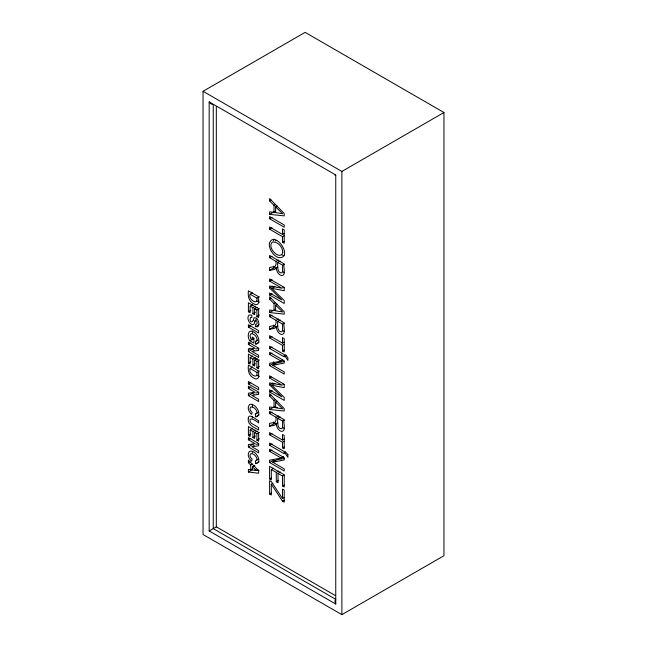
<?xml version="1.0" encoding="UTF-8"?>
<svg xmlns="http://www.w3.org/2000/svg" width="647" height="647" viewBox="0 0 647 647"><rect width="100%" height="100%" fill="white"/><g stroke="black" fill="none" stroke-linecap="round" stroke-linejoin="round"><path stroke-width="0.97" d="M252.322 416.353L252.37 418.188M252.411 404.181L252.492 406.963M252.467 330.9L252.354 333.237M273.503 240.902L273.996 239.058M256.867 318.017L255.783 319.869M276.245 268.044L274.595 269.435L269.597 270.341L269.597 267.526L275.177 266.378L276.083 264.033L276.083 261.445L269.597 257.7L269.597 255.468L284.211 263.903C282.844 266.281 286.791 275.816 281.364 275.582C278.21 274.554 276.544 271.158 276.245 268.044L277.878 267.098M276.245 326.978L274.595 328.369L269.597 329.274L269.597 326.468L275.177 325.32L276.083 322.974L276.083 320.378L269.597 316.634L269.597 314.402L284.211 322.837C282.844 325.215 286.791 334.75 281.364 334.515C278.21 333.488 276.544 330.091 276.245 326.978L277.878 326.031M276.245 423.89L274.595 425.281L269.597 426.187L269.597 423.381L275.177 422.232L276.083 419.887L276.083 417.299L269.597 413.546L269.597 411.314L284.211 419.749C282.844 422.127 286.791 431.662 281.364 431.428C278.21 430.401 276.544 427.004 276.245 423.89L277.878 422.952M335.389 599.623L334.903 601.192L335.753 604.039L209.167 530.961L209.167 101.894L335.753 174.973L335.753 604.039M275.46 240.894L275.954 240.207M203.045 91.284L305.125 32.35L443.955 112.505L443.955 555.716L341.875 614.65L203.045 534.495L203.045 91.284L341.875 171.439L443.955 112.505M269.597 200.934L269.597 198.564L284.211 213.486L284.211 215.888L269.597 214.359L269.597 211.812L274.021 212.402L274.021 205.342L269.597 200.934L271.23 199.996M274.021 205.342L275.654 204.403M275.598 206.903L282.674 213.745L275.598 212.62L275.598 206.903L277.231 205.956M334.903 175.466L335.753 174.973M269.597 214.359L273.681 211.998L275.63 212.208M274.021 212.402L275.654 211.456M269.597 218.759L284.211 227.194L284.211 224.962L269.597 216.519L269.597 218.759L272.047 217.343M284.122 233.486L282.488 234.424L269.597 226.984L269.597 229.216L272.047 227.809M269.597 229.216L282.488 236.665L284.122 235.718M282.488 236.665L282.488 242.245L284.122 241.299M269.597 257.7L272.047 256.285M276.083 261.445L278.533 260.029M277.757 262.415L282.593 265.205L282.569 271.263L281.93 272.897C276.908 273.366 277.571 265.416 277.757 262.415L280.208 261M269.597 270.341L273.681 267.979L277.66 267.34M282.593 265.205L284.227 264.259M274.967 286.427L271.7 288.311L284.211 290.738L284.211 287.373L269.597 278.938L269.597 281.089L272.047 279.674M250.13 294.207L256.899 298.121C258.452 306.241 247.534 299.035 250.13 294.207L252.581 292.8M271.7 288.311L284.211 300.475L284.211 303.475L269.597 295.04L269.597 292.889L281.825 299.949L269.597 287.988L272.864 286.095M256.899 298.121L259.35 296.706M259.35 308.635L256.899 310.05L256.899 316.423L258.63 317.418L258.63 308.659L248.408 302.756L248.408 311.741L250.13 312.736L250.13 306.136L252.581 304.721M269.597 295.04L272.047 293.625M250.13 306.136L252.912 307.746L255.363 306.33M269.597 299.165L269.597 296.787L284.211 311.708L284.211 314.11L269.597 312.582L269.597 310.042L274.021 310.625L274.021 303.572L269.597 299.165L271.23 298.218M248.408 311.741L250.85 310.325M252.912 307.746L252.912 313.674L254.635 314.668L254.635 308.74L257.085 307.325M252.912 313.674L255.363 312.258M274.021 303.572L275.654 302.626M275.598 305.125L282.674 311.975L275.598 310.843L275.598 305.125L277.231 304.179M256.899 316.423L259.35 315.008M269.597 312.582L273.681 310.228L275.63 310.431M274.021 310.625L275.654 309.687M248.408 327.083L258.63 332.987L258.63 330.601L248.408 324.697L248.408 327.083L250.85 325.667M269.597 316.634L272.047 315.218M255.711 326.646L257.967 326.759L258.768 324.778A10.417 6.009 60 0 0 258.727 322.675C258.485 320.394 256.608 316.893 253.899 317.847C253.292 323.476 248.925 323.136 250.438 317.499L251.926 317.515L251.732 315.081L249.119 315.008C245.011 318.55 252.904 329.752 254.789 322.101C255.444 316.755 259.237 324.988 255.622 324.204L255.711 326.646L258.978 324.762M276.083 320.378L278.533 318.971M277.757 321.349L282.593 324.139L282.569 330.205L281.93 331.838C276.908 332.299 277.571 324.349 277.757 321.349L280.208 319.933M269.597 329.274L273.681 326.921L277.66 326.282M253.802 338.81L252.168 339.756L250.866 339.004L249.993 335.704L250.899 333.779C254.522 332.728 259.762 340.273 255.419 341.519L255.8 344.107C261.938 343.646 257.7 333.431 253.551 331.919C247.55 328.215 247.154 337.532 249.815 340.807L253.082 338.923M282.593 324.139L284.227 323.201M250.033 348.248L248.408 349.194L248.408 351.588L258.63 357.492L258.63 355.276L251.804 351.337L258.63 350.439L258.63 348.118L248.408 342.214L248.408 344.43L250.85 343.015M256.236 341.05L257.87 340.104M255.8 344.107L259.067 342.223M284.122 342.182L282.488 343.128L269.597 335.688L269.597 337.92L272.047 336.505M248.408 351.588L252.484 349.226L254.19 350.213M259.35 359.991L256.899 361.398L256.899 367.779L258.63 368.774L258.63 360.015L248.408 354.111L248.408 363.096L250.13 364.091L250.13 357.492L252.581 356.076M269.597 348.409L284.211 356.845L284.211 354.613L269.597 346.169L269.597 348.409L272.047 346.994M250.13 357.492L252.912 359.093L255.363 357.686M248.408 363.096L250.85 361.681M252.912 359.093L252.912 365.029L254.635 366.024L254.635 360.096L257.085 358.681M269.597 337.92L282.488 345.361L284.122 344.422M282.715 360.153L281.081 361.091L269.597 363.323L269.597 365.612L284.211 374.055L284.211 371.912L272.735 365.288L284.211 363.048L284.211 360.759L269.597 352.324L269.597 354.459L272.047 353.044M252.912 365.029L255.363 363.614M250.13 368.491L256.899 372.397C258.452 380.517 247.534 373.319 250.13 368.491L252.581 367.075M282.488 345.361L282.488 350.941L284.122 350.003M256.899 367.779L259.35 366.364M256.899 372.397L259.35 370.99M285.109 356.271L285.109 354.556L287.899 357.694L287.899 360.411L285.109 356.271L286.742 355.324M269.597 365.612L273.681 363.258L275.396 364.253M272.735 365.288L276.819 362.927L284.47 361.438M248.408 383.93L258.63 389.834L258.63 387.456L248.408 381.544L248.408 383.93L250.85 382.514M248.408 388.443L255.072 392.292L248.408 393.206L248.408 395.6L258.63 401.504L258.63 399.288L251.804 395.341L258.63 394.452L258.63 392.131L248.408 386.227L248.408 388.443L250.85 387.027M274.967 383.339L271.7 385.224L284.211 387.65L284.211 384.286L269.597 375.85L269.597 378.002L271.23 377.055M248.408 395.6L252.484 393.239L254.19 394.225M271.7 385.224L284.211 397.387L284.211 400.388L269.597 391.953L269.597 389.801L281.825 396.862L269.597 384.9L272.864 383.008M269.597 391.953L272.047 390.537M269.597 396.077L269.597 393.7L284.211 408.621L284.211 411.031L269.597 409.494L269.597 406.955L274.021 407.537L274.021 400.485L269.597 396.077L271.23 395.131M274.021 400.485L275.654 399.539M275.598 402.038L282.674 408.888L275.598 407.756L275.598 402.038L277.231 401.091M255.322 414.177C259.892 413.287 254.174 406.049 250.818 406.947C248.941 408.451 250.648 411.29 252.168 412.438L251.529 414.379C248.901 412.171 246.644 407.238 249.621 404.504C255.573 402.555 263.119 415.722 255.816 416.822L255.322 414.177L258.59 412.293M255.816 416.822L259.083 414.937M269.597 409.494L273.681 407.141L277.579 407.545M274.021 407.537L275.654 406.599M269.597 413.546L272.047 412.131M259.35 432.422L256.899 433.83L256.899 440.211L258.63 441.205L258.63 432.447L248.408 426.543L248.408 435.528L250.13 436.523L250.13 429.923L252.581 428.508M276.083 417.299L278.533 415.884M250.13 429.923L252.912 431.533L255.363 430.118M277.757 418.261L282.593 421.051L282.569 427.117L281.93 428.751C276.908 429.212 277.571 421.262 277.757 418.261L280.208 416.846M248.408 435.528L250.85 434.113M252.912 431.533L252.912 437.461L254.635 438.456L254.635 432.528L257.085 431.112M269.597 426.187L273.681 423.834L277.66 423.195M248.408 439.79L255.072 443.64L248.408 444.554L248.408 446.948L258.63 452.851L258.63 450.636L251.804 446.689L258.63 445.799L258.63 443.478L248.408 437.574L248.408 439.79L250.85 438.375M252.912 437.461L255.363 436.046M282.593 421.051L284.227 420.113M256.899 440.211L259.35 438.795M248.408 446.948L252.484 444.586L254.19 445.573M284.122 439.095L282.488 440.041L269.597 432.6L269.597 434.833L272.047 433.417M269.597 445.322L284.211 453.757L284.211 451.525L269.597 443.09L269.597 445.322L272.047 443.907M269.597 434.833L282.488 442.273L284.122 441.335M248.408 462.71L248.408 460.179L258.63 470.692L258.63 473.216L248.408 472.035L248.408 469.439L250.729 469.754L250.729 465.031L248.408 462.71L250.033 461.772M283.532 456.588L281.081 458.003L269.597 460.235L269.597 462.532L284.211 470.967L284.211 468.824L272.735 462.201L284.211 459.96L284.211 457.672L269.597 449.236L269.597 451.371L272.047 449.956M256.956 460.001L258.59 459.055M250.729 465.031L252.362 464.085M282.488 442.273L282.488 447.853L284.122 446.915M255.816 463.584C263.119 462.484 255.573 449.309 249.621 451.266C246.644 454 248.901 458.925 251.529 461.141L252.168 459.192C250.648 458.052 248.941 455.213 250.818 453.701C254.174 452.803 259.892 460.049 255.322 460.939L255.816 463.584L259.083 461.699M257.878 469.601L256.244 470.547L252.451 469.981L252.451 466.754L254.902 465.347M250.729 469.754L252.362 468.808M248.408 472.035L252.484 469.682M269.597 462.532L273.681 460.171L275.396 461.165M272.735 462.201L276.819 459.839L284.47 458.351M271.319 469.552L276.293 472.431L276.293 481.764L278.008 482.751L278.008 473.418L282.488 476.006L282.488 485.97L284.211 486.965L284.211 474.769L269.597 466.325L269.597 478.917L271.319 479.912L271.319 469.552L273.77 468.145M276.293 472.431L278.744 471.016M278.008 473.418L280.458 472.003M269.597 478.917L271.23 477.979M282.488 476.006L284.122 475.06M284.122 497.551L282.488 498.497L271.392 481.692L269.597 480.656L269.597 494.001L271.319 494.995L271.319 484.223L272.953 483.277M276.293 481.764L278.744 480.349M282.488 485.97L284.122 485.032M269.597 494.001L271.23 493.054M209.167 530.961L216.729 526.593M271.319 484.223L282.488 501.166L284.122 500.22M248.408 349.194L255.072 348.28L248.408 344.43M255.888 348.976L258.816 348.596M255.888 392.988L258.816 392.608M255.888 444.335L258.816 443.947M255.274 469.997L258.994 470.426M282.65 287.3L284.534 287.656M282.65 384.213L284.534 384.569M212.313 104.434L210.647 103.657L209.167 101.894M283.944 255.557L281.979 254.918M259.326 302.117L258.121 301.607A13.522 7.804 60 0 1 256.948 300.936M259.326 376.392L258.121 375.883A13.522 7.804 60 0 1 256.948 375.211M282.488 242.245L284.211 243.24L284.211 229.863L282.488 228.868L282.488 234.424M269.597 281.089L282.035 288.271L269.597 285.966L269.597 287.988M254.635 308.74L256.899 310.05M282.488 350.941L284.211 351.944L284.211 338.567L282.488 337.572L282.488 343.128M249.815 340.807L253.891 343.161L253.891 338.017L252.168 337.022L252.168 339.756M269.597 354.459L281.081 361.091M254.635 360.096L256.899 361.398M269.597 378.002L282.035 385.183L269.597 382.878L269.597 384.9M282.488 447.853L284.211 448.856L284.211 435.48L282.488 434.485L282.488 440.041M254.635 432.528L256.899 433.83M269.597 451.371L281.081 458.003M282.488 501.166L284.211 502.161L284.211 490.078L282.488 489.075L282.488 498.497M335.316 595.539L216.316 526.836L216.316 106.529M335.753 599.324L213.251 528.599L213.251 105.267M284.308 272.735L282.893 271.635M284.308 331.668L282.893 330.577M284.308 428.581L282.893 427.489M255.031 321.826L253.818 320.613M252.451 466.754L256.244 470.547M252.314 451.97L252.362 452.835M341.875 171.439L341.875 614.65M273.681 266.111L273.681 267.979M273.681 325.045L273.681 326.921M273.681 361.73L273.681 363.258M273.681 421.957L273.681 423.834M258.63 301.098C259.39 303.985 256.309 305.829 254.036 303.961A13.522 7.804 60 0 1 252.322 302.917C248.311 300.321 247.914 295.129 248.408 290.835L258.63 296.738L258.63 301.098M258.63 375.373C259.39 378.26 256.309 380.113 254.036 378.244A13.522 7.804 60 0 1 252.322 377.193C248.311 374.597 247.914 369.405 248.408 365.11L258.63 371.014L258.63 375.373M248.238 418.706C247.348 424.917 254.392 427.554 258.63 429.932L258.63 427.546L251.667 423.478A2.693 1.553 60 0 1 250.745 422.677C247.097 415.228 256.786 421.06 258.63 422.895L258.63 420.518C256.762 420.671 248.464 411.807 248.238 418.706M269.419 243.256C268.125 250.146 277.595 262.197 283.92 255.977C287.988 249.055 273.43 231.812 269.419 243.256M282.804 252.136C280.572 261.728 266.022 247.275 272.516 242.035C277.854 241.388 282.642 247.017 282.804 252.136M287.899 454.606L285.109 451.469L285.109 453.183L287.899 457.324L287.899 454.606"/></g></svg>
